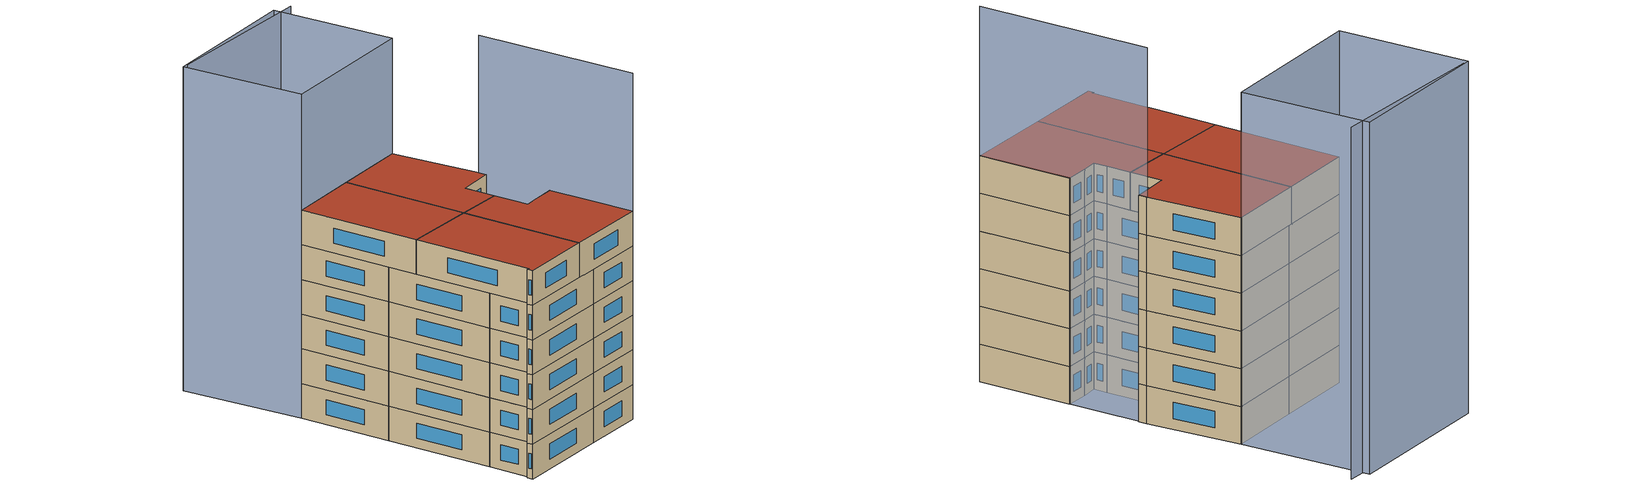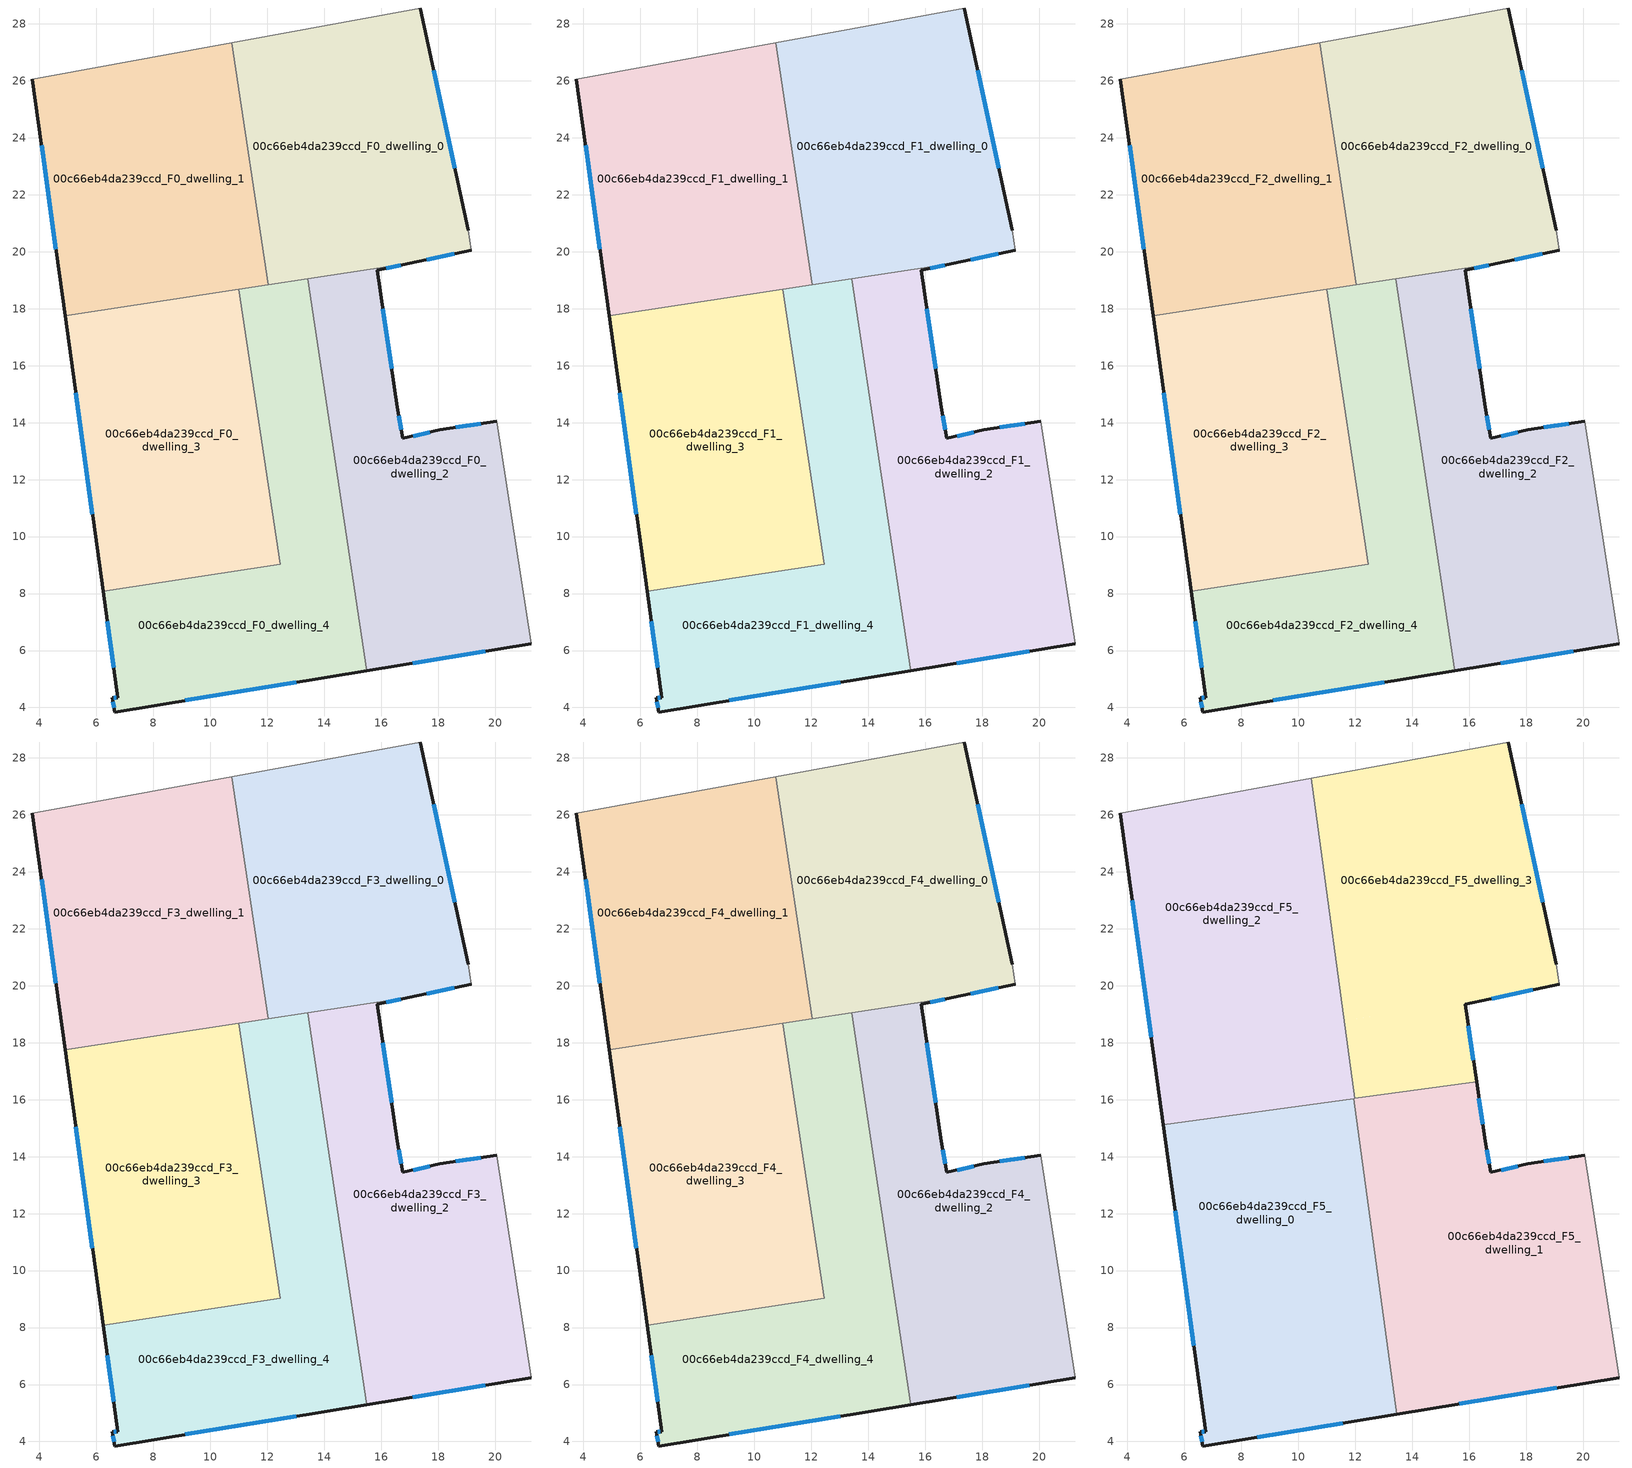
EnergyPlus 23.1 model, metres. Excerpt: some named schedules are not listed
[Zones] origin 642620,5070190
00c66eb4da239ccd_F0_dwelling_0
 floor ground (EU_floor_Construction): 17.36,28.56 19.06,20.75 19.16,20.05 16.99,19.59 12.04,18.84 10.75,27.34 z0
 wall outside (EU_wall_Construction): 16.99,19.59 19.16,20.05 / 19.06,20.75 17.36,28.56 z0:3
 wall adiabatic (EU_wall_Construction): 19.16,20.05 19.06,20.75 / 17.36,28.56 10.75,27.34 z0:3
 wall to 00c66eb4da239ccd_F0_dwelling_1 (EU_wall_Construction): 10.75,27.34 12.04,18.84 z0:3
 wall to 00c66eb4da239ccd_F0_dwelling_2 (EU_wall_Construction): 13.41,19.05 16.99,19.59 z0:3
 wall to 00c66eb4da239ccd_F0_dwelling_4 (EU_wall_Construction): 12.04,18.84 13.41,19.05 z0:3
 window (EU_Window_Construction): 17.6,19.72 18.56,19.92 / 18.59,22.94 17.84,26.37 z0.84:2.16
00c66eb4da239ccd_F0_dwelling_1
 floor ground (EU_floor_Construction): 10.75,27.34 12.04,18.84 4.9,17.76 3.76,26.06 z0
 wall outside (EU_wall_Construction): 3.76,26.06 4.9,17.76 z0:3
 wall adiabatic (EU_wall_Construction): 10.75,27.34 3.76,26.06 z0:3
 wall to 00c66eb4da239ccd_F0_dwelling_3 (EU_wall_Construction): 4.9,17.76 10.99,18.68 z0:3
 wall to 00c66eb4da239ccd_F0_dwelling_4 (EU_wall_Construction): 10.99,18.68 12.04,18.84 z0:3
 window (EU_Window_Construction): 4.08,23.73 4.58,20.09 z0.84:2.16
00c66eb4da239ccd_F0_dwelling_2
 floor ground (EU_floor_Construction): 16.99,19.59 15.86,19.35 16.56,14.55 16.76,13.45 18.06,13.75 20.06,14.05 21.26,6.24 15.5,5.29 13.41,19.05 z0
 wall outside (EU_wall_Construction): 20.06,14.05 18.06,13.75 16.76,13.45 16.56,14.55 15.86,19.35 16.99,19.59 / 15.5,5.29 21.26,6.24 z0:3
 wall adiabatic (EU_wall_Construction): 21.26,6.24 20.06,14.05 z0:3
 wall to 00c66eb4da239ccd_F0_dwelling_4 (EU_wall_Construction): 13.41,19.05 15.5,5.29 z0:3
 window (EU_Window_Construction): 16.36,15.89 16.06,18.01 / 16.7,13.76 16.62,14.24 / 17.7,13.66 17.13,13.53 / 19.5,13.96 18.62,13.83 / 17.11,5.56 19.65,5.98 / 16.18,19.42 16.68,19.52 z0.84:2.16
00c66eb4da239ccd_F0_dwelling_3
 floor ground (EU_floor_Construction): 10.99,18.68 12.45,9.02 6.24,8.08 4.9,17.76 z0
 wall outside (EU_wall_Construction): 4.9,17.76 6.24,8.08 z0:3
 wall to 00c66eb4da239ccd_F0_dwelling_4 (EU_wall_Construction): 6.24,8.08 12.45,9.02 10.99,18.68 z0:3
 window (EU_Window_Construction): 5.27,15.05 5.86,10.79 z0.84:2.16
00c66eb4da239ccd_F0_dwelling_4
 floor ground (EU_floor_Construction): 13.41,19.05 15.5,5.29 6.65,3.84 6.55,4.34 6.75,4.34 6.24,8.08 12.45,9.02 10.99,18.68 z0
 wall outside (EU_wall_Construction): 6.24,8.08 6.75,4.34 6.55,4.34 6.65,3.84 15.5,5.29 z0:3
 window (EU_Window_Construction): 6.38,7.03 6.61,5.39 / 9.13,4.25 13.02,4.89 / 6.58,4.2 6.62,3.98 / 6.69,4.34 6.61,4.34 z0.84:2.16
00c66eb4da239ccd_F1_dwelling_0
 floor to 00c66eb4da239ccd_F0_dwelling_0 (EU_floor_Construction): 17.36,28.56 19.06,20.75 19.16,20.05 16.99,19.59 12.04,18.84 10.75,27.34 z3
 wall outside (EU_wall_Construction): 16.99,19.59 19.16,20.05 / 19.06,20.75 17.36,28.56 z3:6
 wall adiabatic (EU_wall_Construction): 19.16,20.05 19.06,20.75 / 17.36,28.56 10.75,27.34 z3:6
 wall to 00c66eb4da239ccd_F1_dwelling_1 (EU_wall_Construction): 10.75,27.34 12.04,18.84 z3:6
 wall to 00c66eb4da239ccd_F1_dwelling_2 (EU_wall_Construction): 13.41,19.05 16.99,19.59 z3:6
 wall to 00c66eb4da239ccd_F1_dwelling_4 (EU_wall_Construction): 12.04,18.84 13.41,19.05 z3:6
 window (EU_Window_Construction): 17.6,19.72 18.56,19.92 / 18.59,22.94 17.84,26.37 z3.84:5.16
00c66eb4da239ccd_F1_dwelling_1
 floor to 00c66eb4da239ccd_F0_dwelling_1 (EU_floor_Construction): 10.75,27.34 12.04,18.84 4.9,17.76 3.76,26.06 z3
 wall outside (EU_wall_Construction): 3.76,26.06 4.9,17.76 z3:6
 wall adiabatic (EU_wall_Construction): 10.75,27.34 3.76,26.06 z3:6
 wall to 00c66eb4da239ccd_F1_dwelling_3 (EU_wall_Construction): 4.9,17.76 10.99,18.68 z3:6
 wall to 00c66eb4da239ccd_F1_dwelling_4 (EU_wall_Construction): 10.99,18.68 12.04,18.84 z3:6
 window (EU_Window_Construction): 4.08,23.73 4.58,20.09 z3.84:5.16
00c66eb4da239ccd_F1_dwelling_2
 floor to 00c66eb4da239ccd_F0_dwelling_2 (EU_floor_Construction): 16.99,19.59 15.86,19.35 16.56,14.55 16.76,13.45 18.06,13.75 20.06,14.05 21.26,6.24 15.5,5.29 13.41,19.05 z3
 wall outside (EU_wall_Construction): 20.06,14.05 18.06,13.75 16.76,13.45 16.56,14.55 15.86,19.35 16.99,19.59 / 15.5,5.29 21.26,6.24 z3:6
 wall adiabatic (EU_wall_Construction): 21.26,6.24 20.06,14.05 z3:6
 wall to 00c66eb4da239ccd_F1_dwelling_4 (EU_wall_Construction): 13.41,19.05 15.5,5.29 z3:6
 window (EU_Window_Construction): 16.36,15.89 16.06,18.01 / 16.7,13.76 16.62,14.24 / 17.7,13.66 17.13,13.53 / 19.5,13.96 18.62,13.83 / 17.11,5.56 19.65,5.98 / 16.18,19.42 16.68,19.52 z3.84:5.16
00c66eb4da239ccd_F1_dwelling_3
 floor to 00c66eb4da239ccd_F0_dwelling_3 (EU_floor_Construction): 10.99,18.68 12.45,9.02 6.24,8.08 4.9,17.76 z3
 wall outside (EU_wall_Construction): 4.9,17.76 6.24,8.08 z3:6
 wall to 00c66eb4da239ccd_F1_dwelling_4 (EU_wall_Construction): 6.24,8.08 12.45,9.02 10.99,18.68 z3:6
 window (EU_Window_Construction): 5.27,15.05 5.86,10.79 z3.84:5.16
00c66eb4da239ccd_F1_dwelling_4
 floor to 00c66eb4da239ccd_F0_dwelling_4 (EU_floor_Construction): 13.41,19.05 15.5,5.29 6.65,3.84 6.55,4.34 6.75,4.34 6.24,8.08 12.45,9.02 10.99,18.68 z3
 wall outside (EU_wall_Construction): 6.24,8.08 6.75,4.34 6.55,4.34 6.65,3.84 15.5,5.29 z3:6
 window (EU_Window_Construction): 6.38,7.03 6.61,5.39 / 9.13,4.25 13.02,4.89 / 6.58,4.2 6.62,3.98 / 6.69,4.34 6.61,4.34 z3.84:5.16
00c66eb4da239ccd_F2_dwelling_0
 floor to 00c66eb4da239ccd_F1_dwelling_0 (EU_floor_Construction): 17.36,28.56 19.06,20.75 19.16,20.05 16.99,19.59 12.04,18.84 10.75,27.34 z6
 wall outside (EU_wall_Construction): 16.99,19.59 19.16,20.05 / 19.06,20.75 17.36,28.56 z6:9
 wall adiabatic (EU_wall_Construction): 19.16,20.05 19.06,20.75 / 17.36,28.56 10.75,27.34 z6:9
 wall to 00c66eb4da239ccd_F2_dwelling_1 (EU_wall_Construction): 10.75,27.34 12.04,18.84 z6:9
 wall to 00c66eb4da239ccd_F2_dwelling_2 (EU_wall_Construction): 13.41,19.05 16.99,19.59 z6:9
 wall to 00c66eb4da239ccd_F2_dwelling_4 (EU_wall_Construction): 12.04,18.84 13.41,19.05 z6:9
 window (EU_Window_Construction): 17.6,19.72 18.56,19.92 / 18.59,22.94 17.84,26.37 z6.84:8.16
00c66eb4da239ccd_F2_dwelling_1
 floor to 00c66eb4da239ccd_F1_dwelling_1 (EU_floor_Construction): 10.75,27.34 12.04,18.84 4.9,17.76 3.76,26.06 z6
 wall outside (EU_wall_Construction): 3.76,26.06 4.9,17.76 z6:9
 wall adiabatic (EU_wall_Construction): 10.75,27.34 3.76,26.06 z6:9
 wall to 00c66eb4da239ccd_F2_dwelling_3 (EU_wall_Construction): 4.9,17.76 10.99,18.68 z6:9
 wall to 00c66eb4da239ccd_F2_dwelling_4 (EU_wall_Construction): 10.99,18.68 12.04,18.84 z6:9
 window (EU_Window_Construction): 4.08,23.73 4.58,20.09 z6.84:8.16
00c66eb4da239ccd_F2_dwelling_2
 floor to 00c66eb4da239ccd_F1_dwelling_2 (EU_floor_Construction): 16.99,19.59 15.86,19.35 16.56,14.55 16.76,13.45 18.06,13.75 20.06,14.05 21.26,6.24 15.5,5.29 13.41,19.05 z6
 wall outside (EU_wall_Construction): 20.06,14.05 18.06,13.75 16.76,13.45 16.56,14.55 15.86,19.35 16.99,19.59 / 15.5,5.29 21.26,6.24 z6:9
 wall adiabatic (EU_wall_Construction): 21.26,6.24 20.06,14.05 z6:9
 wall to 00c66eb4da239ccd_F2_dwelling_4 (EU_wall_Construction): 13.41,19.05 15.5,5.29 z6:9
 window (EU_Window_Construction): 16.36,15.89 16.06,18.01 / 16.7,13.76 16.62,14.24 / 17.7,13.66 17.13,13.53 / 19.5,13.96 18.62,13.83 / 17.11,5.56 19.65,5.98 / 16.18,19.42 16.68,19.52 z6.84:8.16
00c66eb4da239ccd_F2_dwelling_3
 floor to 00c66eb4da239ccd_F1_dwelling_3 (EU_floor_Construction): 10.99,18.68 12.45,9.02 6.24,8.08 4.9,17.76 z6
 wall outside (EU_wall_Construction): 4.9,17.76 6.24,8.08 z6:9
 wall to 00c66eb4da239ccd_F2_dwelling_4 (EU_wall_Construction): 6.24,8.08 12.45,9.02 10.99,18.68 z6:9
 window (EU_Window_Construction): 5.27,15.05 5.86,10.79 z6.84:8.16
00c66eb4da239ccd_F2_dwelling_4
 floor to 00c66eb4da239ccd_F1_dwelling_4 (EU_floor_Construction): 13.41,19.05 15.5,5.29 6.65,3.84 6.55,4.34 6.75,4.34 6.24,8.08 12.45,9.02 10.99,18.68 z6
 wall outside (EU_wall_Construction): 6.24,8.08 6.75,4.34 6.55,4.34 6.65,3.84 15.5,5.29 z6:9
 window (EU_Window_Construction): 6.38,7.03 6.61,5.39 / 9.13,4.25 13.02,4.89 / 6.58,4.2 6.62,3.98 / 6.69,4.34 6.61,4.34 z6.84:8.16
00c66eb4da239ccd_F3_dwelling_0
 floor to 00c66eb4da239ccd_F2_dwelling_0 (EU_floor_Construction): 17.36,28.56 19.06,20.75 19.16,20.05 16.99,19.59 12.04,18.84 10.75,27.34 z9
 wall outside (EU_wall_Construction): 16.99,19.59 19.16,20.05 / 19.06,20.75 17.36,28.56 z9:12
 wall adiabatic (EU_wall_Construction): 19.16,20.05 19.06,20.75 / 17.36,28.56 10.75,27.34 z9:12
 wall to 00c66eb4da239ccd_F3_dwelling_1 (EU_wall_Construction): 10.75,27.34 12.04,18.84 z9:12
 wall to 00c66eb4da239ccd_F3_dwelling_2 (EU_wall_Construction): 13.41,19.05 16.99,19.59 z9:12
 wall to 00c66eb4da239ccd_F3_dwelling_4 (EU_wall_Construction): 12.04,18.84 13.41,19.05 z9:12
 window (EU_Window_Construction): 17.6,19.72 18.56,19.92 / 18.59,22.94 17.84,26.37 z9.84:11.16
00c66eb4da239ccd_F3_dwelling_1
 floor to 00c66eb4da239ccd_F2_dwelling_1 (EU_floor_Construction): 10.75,27.34 12.04,18.84 4.9,17.76 3.76,26.06 z9
 wall outside (EU_wall_Construction): 3.76,26.06 4.9,17.76 z9:12
 wall adiabatic (EU_wall_Construction): 10.75,27.34 3.76,26.06 z9:12
 wall to 00c66eb4da239ccd_F3_dwelling_3 (EU_wall_Construction): 4.9,17.76 10.99,18.68 z9:12
 wall to 00c66eb4da239ccd_F3_dwelling_4 (EU_wall_Construction): 10.99,18.68 12.04,18.84 z9:12
 window (EU_Window_Construction): 4.08,23.73 4.58,20.09 z9.84:11.16
00c66eb4da239ccd_F3_dwelling_2
 floor to 00c66eb4da239ccd_F2_dwelling_2 (EU_floor_Construction): 16.99,19.59 15.86,19.35 16.56,14.55 16.76,13.45 18.06,13.75 20.06,14.05 21.26,6.24 15.5,5.29 13.41,19.05 z9
 wall outside (EU_wall_Construction): 20.06,14.05 18.06,13.75 16.76,13.45 16.56,14.55 15.86,19.35 16.99,19.59 / 15.5,5.29 21.26,6.24 z9:12
 wall adiabatic (EU_wall_Construction): 21.26,6.24 20.06,14.05 z9:12
 wall to 00c66eb4da239ccd_F3_dwelling_4 (EU_wall_Construction): 13.41,19.05 15.5,5.29 z9:12
 window (EU_Window_Construction): 16.36,15.89 16.06,18.01 / 16.7,13.76 16.62,14.24 / 17.7,13.66 17.13,13.53 / 19.5,13.96 18.62,13.83 / 17.11,5.56 19.65,5.98 / 16.18,19.42 16.68,19.52 z9.84:11.16
00c66eb4da239ccd_F3_dwelling_3
 floor to 00c66eb4da239ccd_F2_dwelling_3 (EU_floor_Construction): 10.99,18.68 12.45,9.02 6.24,8.08 4.9,17.76 z9
 wall outside (EU_wall_Construction): 4.9,17.76 6.24,8.08 z9:12
 wall to 00c66eb4da239ccd_F3_dwelling_4 (EU_wall_Construction): 6.24,8.08 12.45,9.02 10.99,18.68 z9:12
 window (EU_Window_Construction): 5.27,15.05 5.86,10.79 z9.84:11.16
00c66eb4da239ccd_F3_dwelling_4
 floor to 00c66eb4da239ccd_F2_dwelling_4 (EU_floor_Construction): 13.41,19.05 15.5,5.29 6.65,3.84 6.55,4.34 6.75,4.34 6.24,8.08 12.45,9.02 10.99,18.68 z9
 wall outside (EU_wall_Construction): 6.24,8.08 6.75,4.34 6.55,4.34 6.65,3.84 15.5,5.29 z9:12
 window (EU_Window_Construction): 6.38,7.03 6.61,5.39 / 9.13,4.25 13.02,4.89 / 6.58,4.2 6.62,3.98 / 6.69,4.34 6.61,4.34 z9.84:11.16
00c66eb4da239ccd_F4_dwelling_0
 floor to 00c66eb4da239ccd_F3_dwelling_0 (EU_floor_Construction): 17.36,28.56 19.06,20.75 19.16,20.05 16.99,19.59 12.04,18.84 10.75,27.34 z12
 wall outside (EU_wall_Construction): 16.99,19.59 19.16,20.05 / 19.06,20.75 17.36,28.56 z12:15
 wall adiabatic (EU_wall_Construction): 19.16,20.05 19.06,20.75 / 17.36,28.56 10.75,27.34 z12:15
 wall to 00c66eb4da239ccd_F4_dwelling_1 (EU_wall_Construction): 10.75,27.34 12.04,18.84 z12:15
 wall to 00c66eb4da239ccd_F4_dwelling_2 (EU_wall_Construction): 13.41,19.05 16.99,19.59 z12:15
 wall to 00c66eb4da239ccd_F4_dwelling_4 (EU_wall_Construction): 12.04,18.84 13.41,19.05 z12:15
 window (EU_Window_Construction): 17.6,19.72 18.56,19.92 / 18.59,22.94 17.84,26.37 z12.84:14.16
00c66eb4da239ccd_F4_dwelling_1
 floor to 00c66eb4da239ccd_F3_dwelling_1 (EU_floor_Construction): 10.75,27.34 12.04,18.84 4.9,17.76 3.76,26.06 z12
 wall outside (EU_wall_Construction): 3.76,26.06 4.9,17.76 z12:15
 wall adiabatic (EU_wall_Construction): 10.75,27.34 3.76,26.06 z12:15
 wall to 00c66eb4da239ccd_F4_dwelling_3 (EU_wall_Construction): 4.9,17.76 10.99,18.68 z12:15
 wall to 00c66eb4da239ccd_F4_dwelling_4 (EU_wall_Construction): 10.99,18.68 12.04,18.84 z12:15
 window (EU_Window_Construction): 4.08,23.73 4.58,20.09 z12.84:14.16
00c66eb4da239ccd_F4_dwelling_2
 floor to 00c66eb4da239ccd_F3_dwelling_2 (EU_floor_Construction): 16.99,19.59 15.86,19.35 16.56,14.55 16.76,13.45 18.06,13.75 20.06,14.05 21.26,6.24 15.5,5.29 13.41,19.05 z12
 wall outside (EU_wall_Construction): 20.06,14.05 18.06,13.75 16.76,13.45 16.56,14.55 15.86,19.35 16.99,19.59 / 15.5,5.29 21.26,6.24 z12:15
 wall adiabatic (EU_wall_Construction): 21.26,6.24 20.06,14.05 z12:15
 wall to 00c66eb4da239ccd_F4_dwelling_4 (EU_wall_Construction): 13.41,19.05 15.5,5.29 z12:15
 window (EU_Window_Construction): 16.36,15.89 16.06,18.01 / 16.7,13.76 16.62,14.24 / 17.7,13.66 17.13,13.53 / 19.5,13.96 18.62,13.83 / 17.11,5.56 19.65,5.98 / 16.18,19.42 16.68,19.52 z12.84:14.16
00c66eb4da239ccd_F4_dwelling_3
 floor to 00c66eb4da239ccd_F3_dwelling_3 (EU_floor_Construction): 10.99,18.68 12.45,9.02 6.24,8.08 4.9,17.76 z12
 wall outside (EU_wall_Construction): 4.9,17.76 6.24,8.08 z12:15
 wall to 00c66eb4da239ccd_F4_dwelling_4 (EU_wall_Construction): 6.24,8.08 12.45,9.02 10.99,18.68 z12:15
 window (EU_Window_Construction): 5.27,15.05 5.86,10.79 z12.84:14.16
 ceiling adiabatic (EU_roof_Construction): 11.4,15.96 10.99,18.68 4.9,17.76 5.26,15.12 z15
00c66eb4da239ccd_F4_dwelling_4
 floor to 00c66eb4da239ccd_F3_dwelling_4 (EU_floor_Construction): 13.41,19.05 15.5,5.29 6.65,3.84 6.55,4.34 6.75,4.34 6.24,8.08 12.45,9.02 10.99,18.68 z12
 wall outside (EU_wall_Construction): 6.24,8.08 6.75,4.34 6.55,4.34 6.65,3.84 15.5,5.29 z12:15
 window (EU_Window_Construction): 6.38,7.03 6.61,5.39 / 9.13,4.25 13.02,4.89 / 6.58,4.2 6.62,3.98 / 6.69,4.34 6.61,4.34 z12.84:14.16
 ceiling adiabatic (EU_roof_Construction): 11.99,16.05 11.61,18.78 10.99,18.68 11.4,15.96 z15
00c66eb4da239ccd_F5_dwelling_0
 floor to 00c66eb4da239ccd_F4_dwelling_3 (EU_floor_Construction): 11.4,15.96 12.45,9.02 6.24,8.08 5.26,15.12 z15
 floor to 00c66eb4da239ccd_F4_dwelling_4 (EU_floor_Construction): 11.94,16.04 13.46,4.96 6.65,3.84 6.55,4.34 6.75,4.34 6.24,8.08 12.45,9.02 11.4,15.96 z15
 wall outside (EU_wall_Construction): 5.26,15.12 6.75,4.34 6.55,4.34 6.65,3.84 13.46,4.96 z15:18
 wall to 00c66eb4da239ccd_F5_dwelling_1 (EU_wall_Construction): 13.46,4.96 11.94,16.04 z15:18
 wall to 00c66eb4da239ccd_F5_dwelling_2 (EU_wall_Construction): 11.94,16.04 5.26,15.12 z15:18
 window (EU_Window_Construction): 5.68,12.1 6.33,7.36 / 8.56,4.16 11.55,4.65 / 6.58,4.2 6.62,3.98 / 6.69,4.34 6.61,4.34 z15.84:17.16
 roof outside (EU_roof_Construction): 13.46,4.96 11.94,16.04 5.26,15.12 6.75,4.34 6.55,4.34 6.65,3.84 z18
00c66eb4da239ccd_F5_dwelling_1
 floor to 00c66eb4da239ccd_F4_dwelling_2 (EU_floor_Construction): 20.06,14.05 21.26,6.24 15.5,5.29 13.83,16.3 16.26,16.63 16.56,14.55 16.76,13.45 18.06,13.75 z15
 floor to 00c66eb4da239ccd_F4_dwelling_4 (EU_floor_Construction): 13.83,16.3 15.5,5.29 13.46,4.96 11.94,16.04 z15
 wall outside (EU_wall_Construction): 13.46,4.96 21.26,6.24 / 20.06,14.05 18.06,13.75 16.76,13.45 16.56,14.55 16.26,16.63 z15:18
 wall adiabatic (EU_wall_Construction): 21.26,6.24 20.06,14.05 z15:18
 wall to 00c66eb4da239ccd_F5_dwelling_3 (EU_wall_Construction): 16.26,16.63 11.99,16.05 z15:18
 wall to 00c66eb4da239ccd_F5_dwelling_2 (EU_wall_Construction): 11.99,16.04 11.94,16.04 z15:18
 window (EU_Window_Construction): 15.65,5.32 19.08,5.88 / 16.48,15.13 16.34,16.05 / 16.7,13.76 16.62,14.24 / 17.7,13.66 17.13,13.53 / 19.5,13.96 18.62,13.83 z15.84:17.16
 roof outside (EU_roof_Construction): 21.26,6.24 20.06,14.05 18.06,13.75 16.76,13.45 16.56,14.55 16.26,16.63 11.94,16.04 13.46,4.96 z18
00c66eb4da239ccd_F5_dwelling_2
 floor to 00c66eb4da239ccd_F4_dwelling_1 (EU_floor_Construction): 10.45,27.29 11.61,18.78 4.9,17.76 3.76,26.06 z15
 floor adiabatic (EU_floor_Construction): 11.61,18.78 11.99,16.04 5.26,15.12 4.9,17.76 z15
 wall outside (EU_wall_Construction): 3.76,26.06 5.26,15.12 z15:18
 wall adiabatic (EU_wall_Construction): 10.45,27.29 3.76,26.06 z15:18
 wall to 00c66eb4da239ccd_F5_dwelling_3 (EU_wall_Construction): 11.99,16.04 10.45,27.29 z15:18
 window (EU_Window_Construction): 4.18,23 4.84,18.19 z15.84:17.16
 roof outside (EU_roof_Construction): 11.99,16.04 10.45,27.29 3.76,26.06 5.26,15.12 z18
00c66eb4da239ccd_F5_dwelling_3
 floor to 00c66eb4da239ccd_F4_dwelling_0 (EU_floor_Construction): 17.36,28.56 19.06,20.75 19.16,20.05 16.99,19.59 12.04,18.84 10.75,27.34 z15
 floor to 00c66eb4da239ccd_F4_dwelling_2 (EU_floor_Construction): 16.99,19.59 15.86,19.35 16.26,16.63 13.83,16.3 13.41,19.05 z15
 floor to 00c66eb4da239ccd_F4_dwelling_1 (EU_floor_Construction): 10.75,27.34 12.04,18.84 11.61,18.78 10.45,27.29 z15
 floor to 00c66eb4da239ccd_F4_dwelling_4 (EU_floor_Construction): 13.41,19.05 13.83,16.3 11.99,16.05 11.61,18.78 z15
 wall outside (EU_wall_Construction): 16.26,16.63 15.86,19.35 19.16,20.05 / 19.06,20.75 17.36,28.56 z15:18
 wall adiabatic (EU_wall_Construction): 17.36,28.56 10.45,27.29 / 19.16,20.05 19.06,20.75 z15:18
 window (EU_Window_Construction): 16.79,19.55 18.24,19.85 / 16.15,17.39 15.97,18.59 / 18.59,22.94 17.84,26.37 z15.84:17.16
 roof outside (EU_roof_Construction): 16.26,16.63 15.86,19.35 19.16,20.05 19.06,20.75 17.36,28.56 10.45,27.29 11.99,16.04 z18
shading: 21.26,6.24 18.99,20.74 z0:29.9; 16.94,39.06 2.27,36.98 / 17.37,28.56 3.75,26.06 / 3.75,26.06 1.75,36.98 / 1.75,36.98 15.36,39.47 / 15.36,39.47 17.37,28.56 z0:28
[Building]
EU S2 Campaign: North Axis=0; Terrain=City; Solar Distribution=FullExterior
[Site:Location]
Lyon-Bron: Latitude=45.75; Longitude=5; Time Zone=1; Elevation=198
[SizingPeriod:WeatherFileDays]
AnnualSizingPeriod: Begin Month=1; Begin Day of Month=1; End Month=12; End Day of Month=31; Day of Week for Start Day=Monday; Use Weather File Daylight Saving Period=No; Use Weather File Rain and Snow Indicators=No
[MATERIAL]
EU_InternalMass_Material: Roughness=MediumRough; Thickness=0.1; Conductivity=1; Density=1800; Specific Heat=900; Thermal Absorptance=0.9; Solar Absorptance=0.7; Visible Absorptance=0.7
[MATERIAL:NOMASS] Roughness=MediumRough; Thermal Absorptance=0.9; Solar Absorptance=0.7; Visible Absorptance=0.7
Name | Thermal Resistance
EU_wall_NoMass | 0.776494
EU_roof_NoMass | 0.486893
EU_floor_NoMass | 0.421597
[WINDOWMATERIAL:SIMPLEGLAZINGSYSTEM]
EU_Window_SimpleGlazing: UFactor=4.24961; Solar Heat Gain Coefficient=0.83; Visible Transmittance=0.83
[CONSTRUCTION]
EU_wall_Construction: EU_wall_NoMass
EU_roof_Construction: EU_roof_NoMass
EU_floor_Construction: EU_floor_NoMass
EU_InternalMass_Construction: EU_InternalMass_Material
EU_Window_Construction: EU_Window_SimpleGlazing
[ZONE] Type=1; Multiplier=1; Ceiling Height=autocalculate; Floor Area=autocalculate; Part of Total Floor Area=Yes
Name | Volume
00c66eb4da239ccd_F0_dwelling_0; 00c66eb4da239ccd_F1_dwelling_0; 00c66eb4da239ccd_F2_dwelling_0; 00c66eb4da239ccd_F3_dwelling_0; 00c66eb4da239ccd_F4_dwelling_0 | 182.479
00c66eb4da239ccd_F5_dwelling_0 | 228.087
00c66eb4da239ccd_F0_dwelling_1; 00c66eb4da239ccd_F1_dwelling_1; 00c66eb4da239ccd_F2_dwelling_1; 00c66eb4da239ccd_F3_dwelling_1; 00c66eb4da239ccd_F4_dwelling_1 | 182.449
00c66eb4da239ccd_F5_dwelling_1 | 228.056
00c66eb4da239ccd_F0_dwelling_2; 00c66eb4da239ccd_F1_dwelling_2; 00c66eb4da239ccd_F2_dwelling_2; 00c66eb4da239ccd_F3_dwelling_2; 00c66eb4da239ccd_F4_dwelling_2 | 182.441
00c66eb4da239ccd_F5_dwelling_2 | 228.078
00c66eb4da239ccd_F0_dwelling_3; 00c66eb4da239ccd_F1_dwelling_3; 00c66eb4da239ccd_F2_dwelling_3; 00c66eb4da239ccd_F3_dwelling_3; 00c66eb4da239ccd_F4_dwelling_3 | 182.473
00c66eb4da239ccd_F5_dwelling_3 | 228.069
00c66eb4da239ccd_F0_dwelling_4; 00c66eb4da239ccd_F1_dwelling_4; 00c66eb4da239ccd_F2_dwelling_4; 00c66eb4da239ccd_F3_dwelling_4; 00c66eb4da239ccd_F4_dwelling_4 | 182.438
[INTERNALMASS] Construction=EU_InternalMass_Construction
Name | Zone or ZoneList | Surface Area
00c66eb4da239ccd_F0_dwelling_0_EU_InternalMass | 00c66eb4da239ccd_F0_dwelling_0 | 60.8265
00c66eb4da239ccd_F0_dwelling_1_EU_InternalMass | 00c66eb4da239ccd_F0_dwelling_1 | 60.8153
00c66eb4da239ccd_F0_dwelling_2_EU_InternalMass | 00c66eb4da239ccd_F0_dwelling_2 | 60.8136
00c66eb4da239ccd_F0_dwelling_3_EU_InternalMass | 00c66eb4da239ccd_F0_dwelling_3 | 60.8235
00c66eb4da239ccd_F0_dwelling_4_EU_InternalMass | 00c66eb4da239ccd_F0_dwelling_4 | 60.8121
00c66eb4da239ccd_F1_dwelling_0_EU_InternalMass | 00c66eb4da239ccd_F1_dwelling_0 | 60.8265
00c66eb4da239ccd_F1_dwelling_1_EU_InternalMass | 00c66eb4da239ccd_F1_dwelling_1 | 60.8153
00c66eb4da239ccd_F1_dwelling_2_EU_InternalMass | 00c66eb4da239ccd_F1_dwelling_2 | 60.8136
00c66eb4da239ccd_F1_dwelling_3_EU_InternalMass | 00c66eb4da239ccd_F1_dwelling_3 | 60.8235
00c66eb4da239ccd_F1_dwelling_4_EU_InternalMass | 00c66eb4da239ccd_F1_dwelling_4 | 60.8121
00c66eb4da239ccd_F2_dwelling_0_EU_InternalMass | 00c66eb4da239ccd_F2_dwelling_0 | 60.8265
00c66eb4da239ccd_F2_dwelling_1_EU_InternalMass | 00c66eb4da239ccd_F2_dwelling_1 | 60.8153
00c66eb4da239ccd_F2_dwelling_2_EU_InternalMass | 00c66eb4da239ccd_F2_dwelling_2 | 60.8136
00c66eb4da239ccd_F2_dwelling_3_EU_InternalMass | 00c66eb4da239ccd_F2_dwelling_3 | 60.8235
00c66eb4da239ccd_F2_dwelling_4_EU_InternalMass | 00c66eb4da239ccd_F2_dwelling_4 | 60.8121
00c66eb4da239ccd_F3_dwelling_0_EU_InternalMass | 00c66eb4da239ccd_F3_dwelling_0 | 60.8265
00c66eb4da239ccd_F3_dwelling_1_EU_InternalMass | 00c66eb4da239ccd_F3_dwelling_1 | 60.8153
00c66eb4da239ccd_F3_dwelling_2_EU_InternalMass | 00c66eb4da239ccd_F3_dwelling_2 | 60.8136
00c66eb4da239ccd_F3_dwelling_3_EU_InternalMass | 00c66eb4da239ccd_F3_dwelling_3 | 60.8235
00c66eb4da239ccd_F3_dwelling_4_EU_InternalMass | 00c66eb4da239ccd_F3_dwelling_4 | 60.8121
00c66eb4da239ccd_F4_dwelling_0_EU_InternalMass | 00c66eb4da239ccd_F4_dwelling_0 | 60.8265
00c66eb4da239ccd_F4_dwelling_1_EU_InternalMass | 00c66eb4da239ccd_F4_dwelling_1 | 60.8153
00c66eb4da239ccd_F4_dwelling_2_EU_InternalMass | 00c66eb4da239ccd_F4_dwelling_2 | 60.8136
00c66eb4da239ccd_F4_dwelling_3_EU_InternalMass | 00c66eb4da239ccd_F4_dwelling_3 | 60.8235
00c66eb4da239ccd_F4_dwelling_4_EU_InternalMass | 00c66eb4da239ccd_F4_dwelling_4 | 60.8121
00c66eb4da239ccd_F5_dwelling_0_EU_InternalMass | 00c66eb4da239ccd_F5_dwelling_0 | 76.0289
00c66eb4da239ccd_F5_dwelling_1_EU_InternalMass | 00c66eb4da239ccd_F5_dwelling_1 | 76.0185
00c66eb4da239ccd_F5_dwelling_2_EU_InternalMass | 00c66eb4da239ccd_F5_dwelling_2 | 76.0261
00c66eb4da239ccd_F5_dwelling_3_EU_InternalMass | 00c66eb4da239ccd_F5_dwelling_3 | 76.0227
[OTHEREQUIPMENT] Fuel Type=Electricity; Design Level Calculation Method=Watts/Area; Power per Zone Floor Area=1; Fraction Latent=0; Fraction Radiant=0; Fraction Lost=0; Carbon Dioxide Generation Rate=0; EndUse Subcategory=EU_Step8_InternalGains
Name | Zone or ZoneList or Space or SpaceList | Schedule
EU_Step8_InternalGain_00c66eb4da239ccd_F0_dwelling_0_f000 | 00c66eb4da239ccd_F0_dwelling_0 | EU_Step8_GainSchedule_00c66eb4da239ccd_F0_dwelling_0_f000
EU_Step8_InternalGain_00c66eb4da239ccd_F0_dwelling_1_f000 | 00c66eb4da239ccd_F0_dwelling_1 | EU_Step8_GainSchedule_00c66eb4da239ccd_F0_dwelling_1_f000
EU_Step8_InternalGain_00c66eb4da239ccd_F0_dwelling_2_f000 | 00c66eb4da239ccd_F0_dwelling_2 | EU_Step8_GainSchedule_00c66eb4da239ccd_F0_dwelling_2_f000
EU_Step8_InternalGain_00c66eb4da239ccd_F0_dwelling_3_f000 | 00c66eb4da239ccd_F0_dwelling_3 | EU_Step8_GainSchedule_00c66eb4da239ccd_F0_dwelling_3_f000
EU_Step8_InternalGain_00c66eb4da239ccd_F0_dwelling_4_f000 | 00c66eb4da239ccd_F0_dwelling_4 | EU_Step8_GainSchedule_00c66eb4da239ccd_F0_dwelling_4_f000
EU_Step8_InternalGain_00c66eb4da239ccd_F1_dwelling_0_f000 | 00c66eb4da239ccd_F1_dwelling_0 | EU_Step8_GainSchedule_00c66eb4da239ccd_F1_dwelling_0_f000
EU_Step8_InternalGain_00c66eb4da239ccd_F1_dwelling_1_f000 | 00c66eb4da239ccd_F1_dwelling_1 | EU_Step8_GainSchedule_00c66eb4da239ccd_F1_dwelling_1_f000
EU_Step8_InternalGain_00c66eb4da239ccd_F1_dwelling_2_f000 | 00c66eb4da239ccd_F1_dwelling_2 | EU_Step8_GainSchedule_00c66eb4da239ccd_F1_dwelling_2_f000
EU_Step8_InternalGain_00c66eb4da239ccd_F1_dwelling_3_f000 | 00c66eb4da239ccd_F1_dwelling_3 | EU_Step8_GainSchedule_00c66eb4da239ccd_F1_dwelling_3_f000
EU_Step8_InternalGain_00c66eb4da239ccd_F1_dwelling_4_f000 | 00c66eb4da239ccd_F1_dwelling_4 | EU_Step8_GainSchedule_00c66eb4da239ccd_F1_dwelling_4_f000
EU_Step8_InternalGain_00c66eb4da239ccd_F2_dwelling_0_f000 | 00c66eb4da239ccd_F2_dwelling_0 | EU_Step8_GainSchedule_00c66eb4da239ccd_F2_dwelling_0_f000
EU_Step8_InternalGain_00c66eb4da239ccd_F2_dwelling_1_f000 | 00c66eb4da239ccd_F2_dwelling_1 | EU_Step8_GainSchedule_00c66eb4da239ccd_F2_dwelling_1_f000
EU_Step8_InternalGain_00c66eb4da239ccd_F2_dwelling_2_f000 | 00c66eb4da239ccd_F2_dwelling_2 | EU_Step8_GainSchedule_00c66eb4da239ccd_F2_dwelling_2_f000
EU_Step8_InternalGain_00c66eb4da239ccd_F2_dwelling_3_f000 | 00c66eb4da239ccd_F2_dwelling_3 | EU_Step8_GainSchedule_00c66eb4da239ccd_F2_dwelling_3_f000
EU_Step8_InternalGain_00c66eb4da239ccd_F2_dwelling_4_f000 | 00c66eb4da239ccd_F2_dwelling_4 | EU_Step8_GainSchedule_00c66eb4da239ccd_F2_dwelling_4_f000
EU_Step8_InternalGain_00c66eb4da239ccd_F3_dwelling_0_f000 | 00c66eb4da239ccd_F3_dwelling_0 | EU_Step8_GainSchedule_00c66eb4da239ccd_F3_dwelling_0_f000
EU_Step8_InternalGain_00c66eb4da239ccd_F3_dwelling_1_f000 | 00c66eb4da239ccd_F3_dwelling_1 | EU_Step8_GainSchedule_00c66eb4da239ccd_F3_dwelling_1_f000
EU_Step8_InternalGain_00c66eb4da239ccd_F3_dwelling_2_f000 | 00c66eb4da239ccd_F3_dwelling_2 | EU_Step8_GainSchedule_00c66eb4da239ccd_F3_dwelling_2_f000
EU_Step8_InternalGain_00c66eb4da239ccd_F3_dwelling_3_f000 | 00c66eb4da239ccd_F3_dwelling_3 | EU_Step8_GainSchedule_00c66eb4da239ccd_F3_dwelling_3_f000
EU_Step8_InternalGain_00c66eb4da239ccd_F3_dwelling_4_f000 | 00c66eb4da239ccd_F3_dwelling_4 | EU_Step8_GainSchedule_00c66eb4da239ccd_F3_dwelling_4_f000
EU_Step8_InternalGain_00c66eb4da239ccd_F4_dwelling_0_f000 | 00c66eb4da239ccd_F4_dwelling_0 | EU_Step8_GainSchedule_00c66eb4da239ccd_F4_dwelling_0_f000
EU_Step8_InternalGain_00c66eb4da239ccd_F4_dwelling_1_f000 | 00c66eb4da239ccd_F4_dwelling_1 | EU_Step8_GainSchedule_00c66eb4da239ccd_F4_dwelling_1_f000
EU_Step8_InternalGain_00c66eb4da239ccd_F4_dwelling_2_f000 | 00c66eb4da239ccd_F4_dwelling_2 | EU_Step8_GainSchedule_00c66eb4da239ccd_F4_dwelling_2_f000
EU_Step8_InternalGain_00c66eb4da239ccd_F4_dwelling_3_f000 | 00c66eb4da239ccd_F4_dwelling_3 | EU_Step8_GainSchedule_00c66eb4da239ccd_F4_dwelling_3_f000
EU_Step8_InternalGain_00c66eb4da239ccd_F4_dwelling_4_f000 | 00c66eb4da239ccd_F4_dwelling_4 | EU_Step8_GainSchedule_00c66eb4da239ccd_F4_dwelling_4_f000
EU_Step8_InternalGain_00c66eb4da239ccd_F5_dwelling_0_f000 | 00c66eb4da239ccd_F5_dwelling_0 | EU_Step8_GainSchedule_00c66eb4da239ccd_F5_dwelling_0_f000
EU_Step8_InternalGain_00c66eb4da239ccd_F5_dwelling_1_f000 | 00c66eb4da239ccd_F5_dwelling_1 | EU_Step8_GainSchedule_00c66eb4da239ccd_F5_dwelling_1_f000
EU_Step8_InternalGain_00c66eb4da239ccd_F5_dwelling_2_f000 | 00c66eb4da239ccd_F5_dwelling_2 | EU_Step8_GainSchedule_00c66eb4da239ccd_F5_dwelling_2_f000
EU_Step8_InternalGain_00c66eb4da239ccd_F5_dwelling_3_f000 | 00c66eb4da239ccd_F5_dwelling_3 | EU_Step8_GainSchedule_00c66eb4da239ccd_F5_dwelling_3_f000
[ZONEVENTILATION:DESIGNFLOWRATE] Schedule=EU_AlwaysOn; Design Flow Rate Calculation Method=AirChanges/Hour; Air Changes per Hour=0.693814; Ventilation Type=Natural; Fan Pressure Rise=0; Fan Total Efficiency=1; Constant Term Coefficient=1; Temperature Term Coefficient=0; Velocity Term Coefficient=0; Velocity Squared Term Coefficient=0; Minimum Indoor Temperature=-100; Maximum Indoor Temperature=100; Delta Temperature=-100; Minimum Outdoor Temperature=-100; Maximum Outdoor Temperature=100; Maximum Wind Speed=40
Name | Zone or ZoneList or Space or SpaceList
EU_ConstantAir_00c66eb4da239ccd_F0_dwelling_0 | 00c66eb4da239ccd_F0_dwelling_0
EU_ConstantAir_00c66eb4da239ccd_F0_dwelling_1 | 00c66eb4da239ccd_F0_dwelling_1
EU_ConstantAir_00c66eb4da239ccd_F0_dwelling_2 | 00c66eb4da239ccd_F0_dwelling_2
EU_ConstantAir_00c66eb4da239ccd_F0_dwelling_3 | 00c66eb4da239ccd_F0_dwelling_3
EU_ConstantAir_00c66eb4da239ccd_F0_dwelling_4 | 00c66eb4da239ccd_F0_dwelling_4
EU_ConstantAir_00c66eb4da239ccd_F1_dwelling_0 | 00c66eb4da239ccd_F1_dwelling_0
EU_ConstantAir_00c66eb4da239ccd_F1_dwelling_1 | 00c66eb4da239ccd_F1_dwelling_1
EU_ConstantAir_00c66eb4da239ccd_F1_dwelling_2 | 00c66eb4da239ccd_F1_dwelling_2
EU_ConstantAir_00c66eb4da239ccd_F1_dwelling_3 | 00c66eb4da239ccd_F1_dwelling_3
EU_ConstantAir_00c66eb4da239ccd_F1_dwelling_4 | 00c66eb4da239ccd_F1_dwelling_4
EU_ConstantAir_00c66eb4da239ccd_F2_dwelling_0 | 00c66eb4da239ccd_F2_dwelling_0
EU_ConstantAir_00c66eb4da239ccd_F2_dwelling_1 | 00c66eb4da239ccd_F2_dwelling_1
EU_ConstantAir_00c66eb4da239ccd_F2_dwelling_2 | 00c66eb4da239ccd_F2_dwelling_2
EU_ConstantAir_00c66eb4da239ccd_F2_dwelling_3 | 00c66eb4da239ccd_F2_dwelling_3
EU_ConstantAir_00c66eb4da239ccd_F2_dwelling_4 | 00c66eb4da239ccd_F2_dwelling_4
EU_ConstantAir_00c66eb4da239ccd_F3_dwelling_0 | 00c66eb4da239ccd_F3_dwelling_0
EU_ConstantAir_00c66eb4da239ccd_F3_dwelling_1 | 00c66eb4da239ccd_F3_dwelling_1
EU_ConstantAir_00c66eb4da239ccd_F3_dwelling_2 | 00c66eb4da239ccd_F3_dwelling_2
EU_ConstantAir_00c66eb4da239ccd_F3_dwelling_3 | 00c66eb4da239ccd_F3_dwelling_3
EU_ConstantAir_00c66eb4da239ccd_F3_dwelling_4 | 00c66eb4da239ccd_F3_dwelling_4
EU_ConstantAir_00c66eb4da239ccd_F4_dwelling_0 | 00c66eb4da239ccd_F4_dwelling_0
EU_ConstantAir_00c66eb4da239ccd_F4_dwelling_1 | 00c66eb4da239ccd_F4_dwelling_1
EU_ConstantAir_00c66eb4da239ccd_F4_dwelling_2 | 00c66eb4da239ccd_F4_dwelling_2
EU_ConstantAir_00c66eb4da239ccd_F4_dwelling_3 | 00c66eb4da239ccd_F4_dwelling_3
EU_ConstantAir_00c66eb4da239ccd_F4_dwelling_4 | 00c66eb4da239ccd_F4_dwelling_4
EU_ConstantAir_00c66eb4da239ccd_F5_dwelling_0 | 00c66eb4da239ccd_F5_dwelling_0
EU_ConstantAir_00c66eb4da239ccd_F5_dwelling_1 | 00c66eb4da239ccd_F5_dwelling_1
EU_ConstantAir_00c66eb4da239ccd_F5_dwelling_2 | 00c66eb4da239ccd_F5_dwelling_2
EU_ConstantAir_00c66eb4da239ccd_F5_dwelling_3 | 00c66eb4da239ccd_F5_dwelling_3
[HVACTEMPLATE:THERMOSTAT] Constant Heating Setpoint=20; Constant Cooling Setpoint=50
EU_HeatOnly_00c66eb4da239ccd_F0_dwelling_0; EU_HeatOnly_00c66eb4da239ccd_F0_dwelling_1; EU_HeatOnly_00c66eb4da239ccd_F0_dwelling_2; EU_HeatOnly_00c66eb4da239ccd_F0_dwelling_3; EU_HeatOnly_00c66eb4da239ccd_F0_dwelling_4; EU_HeatOnly_00c66eb4da239ccd_F1_dwelling_0; EU_HeatOnly_00c66eb4da239ccd_F1_dwelling_1; EU_HeatOnly_00c66eb4da239ccd_F1_dwelling_2; EU_HeatOnly_00c66eb4da239ccd_F1_dwelling_3; EU_HeatOnly_00c66eb4da239ccd_F1_dwelling_4; EU_HeatOnly_00c66eb4da239ccd_F2_dwelling_0; EU_HeatOnly_00c66eb4da239ccd_F2_dwelling_1; EU_HeatOnly_00c66eb4da239ccd_F2_dwelling_2; EU_HeatOnly_00c66eb4da239ccd_F2_dwelling_3; EU_HeatOnly_00c66eb4da239ccd_F2_dwelling_4; EU_HeatOnly_00c66eb4da239ccd_F3_dwelling_0; EU_HeatOnly_00c66eb4da239ccd_F3_dwelling_1; EU_HeatOnly_00c66eb4da239ccd_F3_dwelling_2; EU_HeatOnly_00c66eb4da239ccd_F3_dwelling_3; EU_HeatOnly_00c66eb4da239ccd_F3_dwelling_4; EU_HeatOnly_00c66eb4da239ccd_F4_dwelling_0; EU_HeatOnly_00c66eb4da239ccd_F4_dwelling_1; EU_HeatOnly_00c66eb4da239ccd_F4_dwelling_2; EU_HeatOnly_00c66eb4da239ccd_F4_dwelling_3; EU_HeatOnly_00c66eb4da239ccd_F4_dwelling_4; EU_HeatOnly_00c66eb4da239ccd_F5_dwelling_0; EU_HeatOnly_00c66eb4da239ccd_F5_dwelling_1; EU_HeatOnly_00c66eb4da239ccd_F5_dwelling_2; EU_HeatOnly_00c66eb4da239ccd_F5_dwelling_3
[HVACTEMPLATE:ZONE:IDEALLOADSAIRSYSTEM] System Availability Schedule=EU_AlwaysOn; Maximum Heating Supply Air Temperature=50; Minimum Cooling Supply Air Temperature=13; Maximum Heating Supply Air Humidity Ratio=0.0156; Minimum Cooling Supply Air Humidity Ratio=0.0077; Heating Limit=NoLimit; Cooling Limit=NoLimit; Heating Availability Schedule=EU_AlwaysOn; Cooling Availability Schedule=EU_CoolingOff; Dehumidification Control Type=ConstantSensibleHeatRatio; Cooling Sensible Heat Ratio=0.7; Dehumidification Setpoint=60; Humidification Control Type=None; Humidification Setpoint=30; Outdoor Air Method=None; Outdoor Air Flow Rate per Person=0.00944; Outdoor Air Flow Rate per Zone Floor Area=0; Outdoor Air Flow Rate per Zone=0; Demand Controlled Ventilation Type=None; Outdoor Air Economizer Type=NoEconomizer; Heat Recovery Type=None; Sensible Heat Recovery Effectiveness=0.7; Latent Heat Recovery Effectiveness=0.65
Name | Template Thermostat
00c66eb4da239ccd_F0_dwelling_0 | EU_HeatOnly_00c66eb4da239ccd_F0_dwelling_0
00c66eb4da239ccd_F0_dwelling_1 | EU_HeatOnly_00c66eb4da239ccd_F0_dwelling_1
00c66eb4da239ccd_F0_dwelling_2 | EU_HeatOnly_00c66eb4da239ccd_F0_dwelling_2
00c66eb4da239ccd_F0_dwelling_3 | EU_HeatOnly_00c66eb4da239ccd_F0_dwelling_3
00c66eb4da239ccd_F0_dwelling_4 | EU_HeatOnly_00c66eb4da239ccd_F0_dwelling_4
00c66eb4da239ccd_F1_dwelling_0 | EU_HeatOnly_00c66eb4da239ccd_F1_dwelling_0
00c66eb4da239ccd_F1_dwelling_1 | EU_HeatOnly_00c66eb4da239ccd_F1_dwelling_1
00c66eb4da239ccd_F1_dwelling_2 | EU_HeatOnly_00c66eb4da239ccd_F1_dwelling_2
00c66eb4da239ccd_F1_dwelling_3 | EU_HeatOnly_00c66eb4da239ccd_F1_dwelling_3
00c66eb4da239ccd_F1_dwelling_4 | EU_HeatOnly_00c66eb4da239ccd_F1_dwelling_4
00c66eb4da239ccd_F2_dwelling_0 | EU_HeatOnly_00c66eb4da239ccd_F2_dwelling_0
00c66eb4da239ccd_F2_dwelling_1 | EU_HeatOnly_00c66eb4da239ccd_F2_dwelling_1
00c66eb4da239ccd_F2_dwelling_2 | EU_HeatOnly_00c66eb4da239ccd_F2_dwelling_2
00c66eb4da239ccd_F2_dwelling_3 | EU_HeatOnly_00c66eb4da239ccd_F2_dwelling_3
00c66eb4da239ccd_F2_dwelling_4 | EU_HeatOnly_00c66eb4da239ccd_F2_dwelling_4
00c66eb4da239ccd_F3_dwelling_0 | EU_HeatOnly_00c66eb4da239ccd_F3_dwelling_0
00c66eb4da239ccd_F3_dwelling_1 | EU_HeatOnly_00c66eb4da239ccd_F3_dwelling_1
00c66eb4da239ccd_F3_dwelling_2 | EU_HeatOnly_00c66eb4da239ccd_F3_dwelling_2
00c66eb4da239ccd_F3_dwelling_3 | EU_HeatOnly_00c66eb4da239ccd_F3_dwelling_3
00c66eb4da239ccd_F3_dwelling_4 | EU_HeatOnly_00c66eb4da239ccd_F3_dwelling_4
00c66eb4da239ccd_F4_dwelling_0 | EU_HeatOnly_00c66eb4da239ccd_F4_dwelling_0
00c66eb4da239ccd_F4_dwelling_1 | EU_HeatOnly_00c66eb4da239ccd_F4_dwelling_1
00c66eb4da239ccd_F4_dwelling_2 | EU_HeatOnly_00c66eb4da239ccd_F4_dwelling_2
00c66eb4da239ccd_F4_dwelling_3 | EU_HeatOnly_00c66eb4da239ccd_F4_dwelling_3
00c66eb4da239ccd_F4_dwelling_4 | EU_HeatOnly_00c66eb4da239ccd_F4_dwelling_4
00c66eb4da239ccd_F5_dwelling_0 | EU_HeatOnly_00c66eb4da239ccd_F5_dwelling_0
00c66eb4da239ccd_F5_dwelling_1 | EU_HeatOnly_00c66eb4da239ccd_F5_dwelling_1
00c66eb4da239ccd_F5_dwelling_2 | EU_HeatOnly_00c66eb4da239ccd_F5_dwelling_2
00c66eb4da239ccd_F5_dwelling_3 | EU_HeatOnly_00c66eb4da239ccd_F5_dwelling_3
[SIZING:ZONE] Zone Cooling Design Supply Air Temperature Input Method=SupplyAirTemperature; Zone Cooling Design Supply Air Temperature=13; Zone Heating Design Supply Air Temperature Input Method=SupplyAirTemperature; Zone Heating Design Supply Air Temperature=50; Zone Cooling Design Supply Air Humidity Ratio=0.008; Zone Heating Design Supply Air Humidity Ratio=0.008; Cooling Design Air Flow Method=DesignDay; Cooling Design Air Flow Rate=0; Cooling Minimum Air Flow per Zone Floor Area=0.000762; Cooling Minimum Air Flow=0; Cooling Minimum Air Flow Fraction=0.2; Heating Design Air Flow Method=DesignDay; Heating Design Air Flow Rate=0; Heating Maximum Air Flow per Zone Floor Area=0.002032; Heating Maximum Air Flow=0.141576; Heating Maximum Air Flow Fraction=0.3; Account for Dedicated Outdoor Air System=No; Dedicated Outdoor Air System Control Strategy=NeutralSupplyAir; Dedicated Outdoor Air Low Setpoint Temperature for Design=autosize; Dedicated Outdoor Air High Setpoint Temperature for Design=autosize; Zone Load Sizing Method=Sensible Load Only No Latent Load; Zone Latent Cooling Design Supply Air Humidity Ratio Input Method=HumidityRatioDifference; Zone Cooling Design Supply Air Humidity Ratio Difference=0.005; Zone Latent Heating Design Supply Air Humidity Ratio Input Method=HumidityRatioDifference; Zone Humidification Design Supply Air Humidity Ratio Difference=0.005
00c66eb4da239ccd_F0_dwelling_0; 00c66eb4da239ccd_F0_dwelling_1; 00c66eb4da239ccd_F0_dwelling_2; 00c66eb4da239ccd_F0_dwelling_3; 00c66eb4da239ccd_F0_dwelling_4; 00c66eb4da239ccd_F1_dwelling_0; 00c66eb4da239ccd_F1_dwelling_1; 00c66eb4da239ccd_F1_dwelling_2; 00c66eb4da239ccd_F1_dwelling_3; 00c66eb4da239ccd_F1_dwelling_4; 00c66eb4da239ccd_F2_dwelling_0; 00c66eb4da239ccd_F2_dwelling_1; 00c66eb4da239ccd_F2_dwelling_2; 00c66eb4da239ccd_F2_dwelling_3; 00c66eb4da239ccd_F2_dwelling_4; 00c66eb4da239ccd_F3_dwelling_0; 00c66eb4da239ccd_F3_dwelling_1; 00c66eb4da239ccd_F3_dwelling_2; 00c66eb4da239ccd_F3_dwelling_3; 00c66eb4da239ccd_F3_dwelling_4; 00c66eb4da239ccd_F4_dwelling_0; 00c66eb4da239ccd_F4_dwelling_1; 00c66eb4da239ccd_F4_dwelling_2; 00c66eb4da239ccd_F4_dwelling_3; 00c66eb4da239ccd_F4_dwelling_4; 00c66eb4da239ccd_F5_dwelling_0; 00c66eb4da239ccd_F5_dwelling_1; 00c66eb4da239ccd_F5_dwelling_2; 00c66eb4da239ccd_F5_dwelling_3
[SCHEDULE:FILE] Column Number=1; Rows to Skip at Top=0; Number of Hours of Data=8760; Column Separator=Comma; Interpolate to Timestep=No; Minutes per Item=60; Adjust Schedule for Daylight Savings=Yes
Name | File
EU_Step8_GainSchedule_00c66eb4da239ccd_F0_dwelling_0_f000 | ../../schedules/00c66eb4da239ccd/00c66eb4da239ccd_F0_dwelling_0_f000_gain.csv
EU_Step8_GainSchedule_00c66eb4da239ccd_F0_dwelling_1_f000 | ../../schedules/00c66eb4da239ccd/00c66eb4da239ccd_F0_dwelling_1_f000_gain.csv
EU_Step8_GainSchedule_00c66eb4da239ccd_F0_dwelling_2_f000 | ../../schedules/00c66eb4da239ccd/00c66eb4da239ccd_F0_dwelling_2_f000_gain.csv
EU_Step8_GainSchedule_00c66eb4da239ccd_F0_dwelling_3_f000 | ../../schedules/00c66eb4da239ccd/00c66eb4da239ccd_F0_dwelling_3_f000_gain.csv
EU_Step8_GainSchedule_00c66eb4da239ccd_F0_dwelling_4_f000 | ../../schedules/00c66eb4da239ccd/00c66eb4da239ccd_F0_dwelling_4_f000_gain.csv
EU_Step8_GainSchedule_00c66eb4da239ccd_F1_dwelling_0_f000 | ../../schedules/00c66eb4da239ccd/00c66eb4da239ccd_F1_dwelling_0_f000_gain.csv
EU_Step8_GainSchedule_00c66eb4da239ccd_F1_dwelling_1_f000 | ../../schedules/00c66eb4da239ccd/00c66eb4da239ccd_F1_dwelling_1_f000_gain.csv
EU_Step8_GainSchedule_00c66eb4da239ccd_F1_dwelling_2_f000 | ../../schedules/00c66eb4da239ccd/00c66eb4da239ccd_F1_dwelling_2_f000_gain.csv
EU_Step8_GainSchedule_00c66eb4da239ccd_F1_dwelling_3_f000 | ../../schedules/00c66eb4da239ccd/00c66eb4da239ccd_F1_dwelling_3_f000_gain.csv
EU_Step8_GainSchedule_00c66eb4da239ccd_F1_dwelling_4_f000 | ../../schedules/00c66eb4da239ccd/00c66eb4da239ccd_F1_dwelling_4_f000_gain.csv
EU_Step8_GainSchedule_00c66eb4da239ccd_F2_dwelling_0_f000 | ../../schedules/00c66eb4da239ccd/00c66eb4da239ccd_F2_dwelling_0_f000_gain.csv
EU_Step8_GainSchedule_00c66eb4da239ccd_F2_dwelling_1_f000 | ../../schedules/00c66eb4da239ccd/00c66eb4da239ccd_F2_dwelling_1_f000_gain.csv
EU_Step8_GainSchedule_00c66eb4da239ccd_F2_dwelling_2_f000 | ../../schedules/00c66eb4da239ccd/00c66eb4da239ccd_F2_dwelling_2_f000_gain.csv
EU_Step8_GainSchedule_00c66eb4da239ccd_F2_dwelling_3_f000 | ../../schedules/00c66eb4da239ccd/00c66eb4da239ccd_F2_dwelling_3_f000_gain.csv
EU_Step8_GainSchedule_00c66eb4da239ccd_F2_dwelling_4_f000 | ../../schedules/00c66eb4da239ccd/00c66eb4da239ccd_F2_dwelling_4_f000_gain.csv
EU_Step8_GainSchedule_00c66eb4da239ccd_F3_dwelling_0_f000 | ../../schedules/00c66eb4da239ccd/00c66eb4da239ccd_F3_dwelling_0_f000_gain.csv
EU_Step8_GainSchedule_00c66eb4da239ccd_F3_dwelling_1_f000 | ../../schedules/00c66eb4da239ccd/00c66eb4da239ccd_F3_dwelling_1_f000_gain.csv
EU_Step8_GainSchedule_00c66eb4da239ccd_F3_dwelling_2_f000 | ../../schedules/00c66eb4da239ccd/00c66eb4da239ccd_F3_dwelling_2_f000_gain.csv
EU_Step8_GainSchedule_00c66eb4da239ccd_F3_dwelling_3_f000 | ../../schedules/00c66eb4da239ccd/00c66eb4da239ccd_F3_dwelling_3_f000_gain.csv
EU_Step8_GainSchedule_00c66eb4da239ccd_F3_dwelling_4_f000 | ../../schedules/00c66eb4da239ccd/00c66eb4da239ccd_F3_dwelling_4_f000_gain.csv
EU_Step8_GainSchedule_00c66eb4da239ccd_F4_dwelling_0_f000 | ../../schedules/00c66eb4da239ccd/00c66eb4da239ccd_F4_dwelling_0_f000_gain.csv
EU_Step8_GainSchedule_00c66eb4da239ccd_F4_dwelling_1_f000 | ../../schedules/00c66eb4da239ccd/00c66eb4da239ccd_F4_dwelling_1_f000_gain.csv
EU_Step8_GainSchedule_00c66eb4da239ccd_F4_dwelling_2_f000 | ../../schedules/00c66eb4da239ccd/00c66eb4da239ccd_F4_dwelling_2_f000_gain.csv
EU_Step8_GainSchedule_00c66eb4da239ccd_F4_dwelling_3_f000 | ../../schedules/00c66eb4da239ccd/00c66eb4da239ccd_F4_dwelling_3_f000_gain.csv
EU_Step8_GainSchedule_00c66eb4da239ccd_F4_dwelling_4_f000 | ../../schedules/00c66eb4da239ccd/00c66eb4da239ccd_F4_dwelling_4_f000_gain.csv
EU_Step8_GainSchedule_00c66eb4da239ccd_F5_dwelling_0_f000 | ../../schedules/00c66eb4da239ccd/00c66eb4da239ccd_F5_dwelling_0_f000_gain.csv
EU_Step8_GainSchedule_00c66eb4da239ccd_F5_dwelling_1_f000 | ../../schedules/00c66eb4da239ccd/00c66eb4da239ccd_F5_dwelling_1_f000_gain.csv
EU_Step8_GainSchedule_00c66eb4da239ccd_F5_dwelling_2_f000 | ../../schedules/00c66eb4da239ccd/00c66eb4da239ccd_F5_dwelling_2_f000_gain.csv
